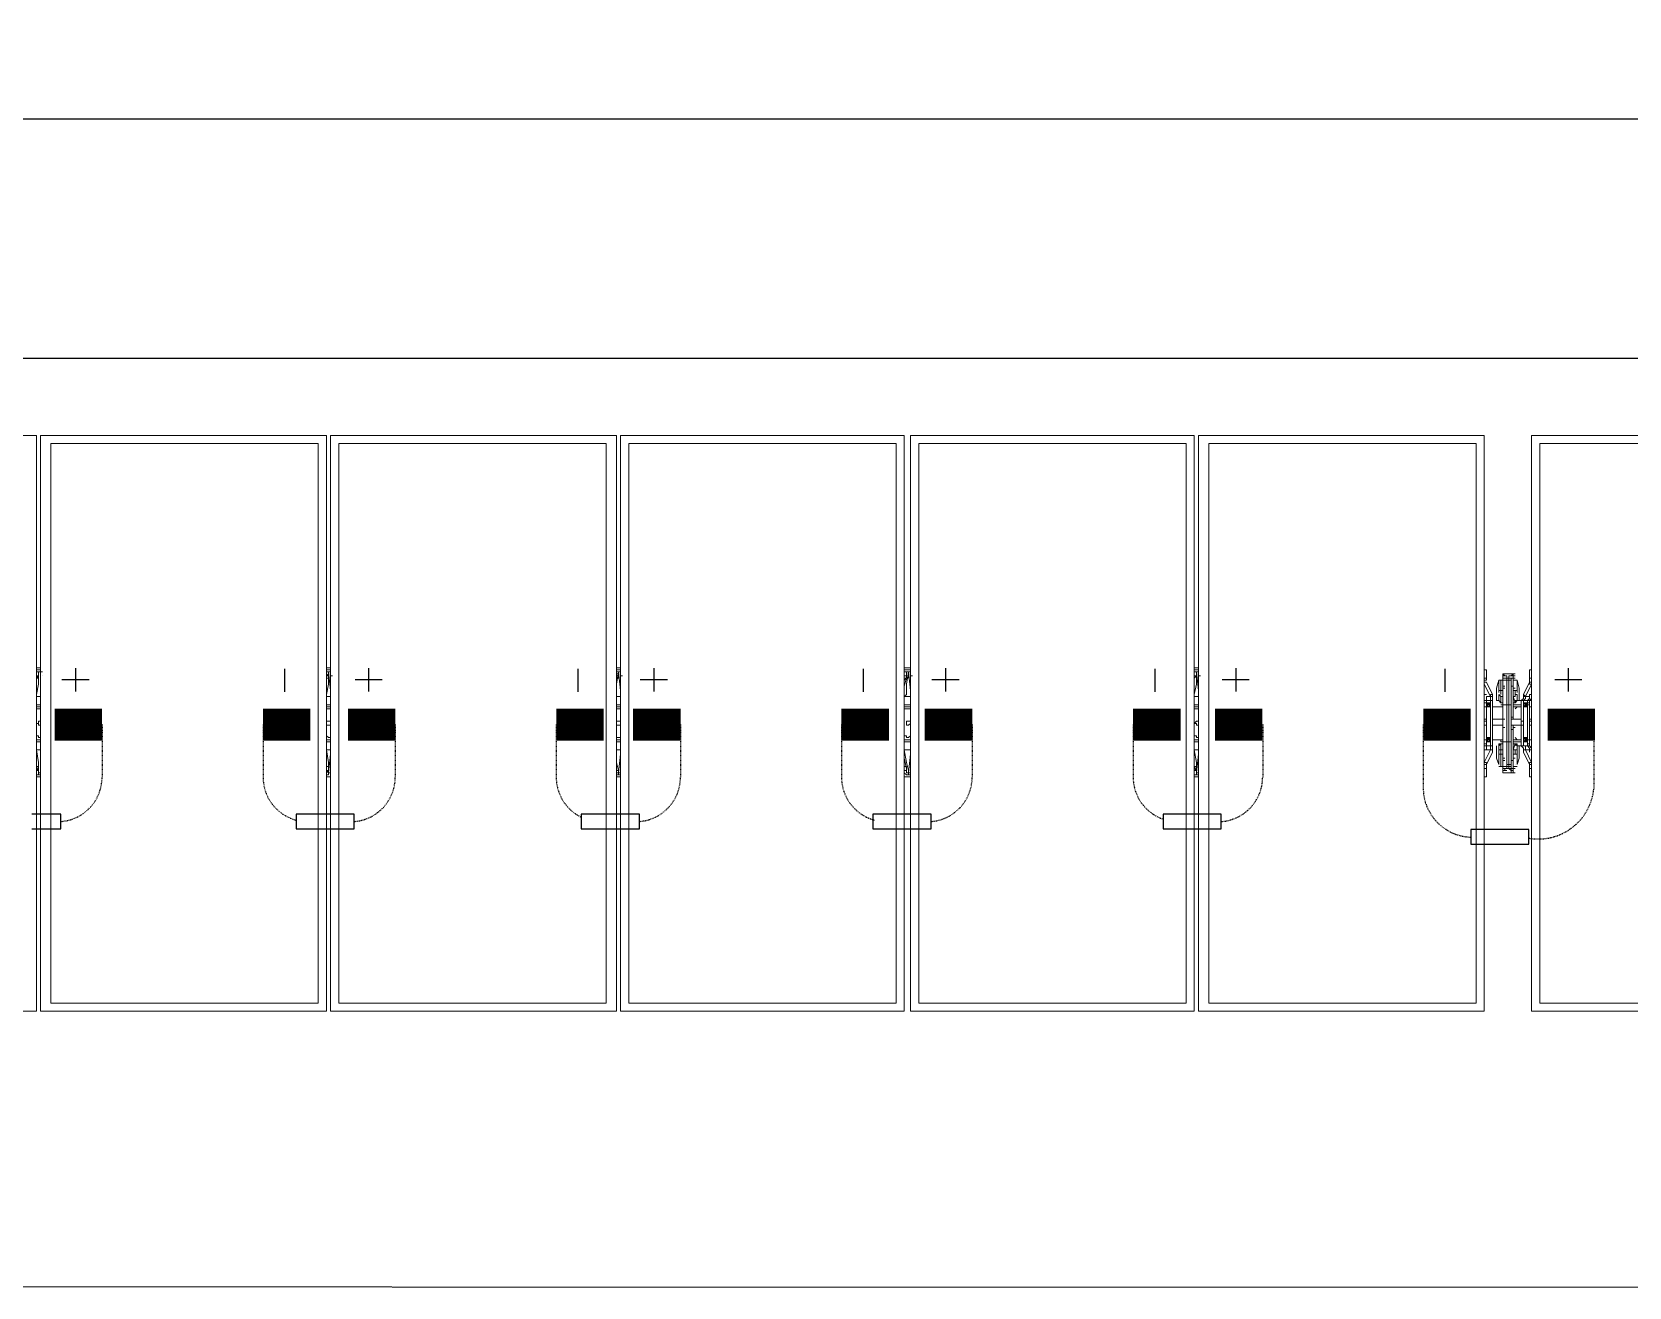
# Model space of a CAD drawing. Header units: feet. Extents: x -12372 to 90117, y -14865 to 4121.
# Drawn here: x 1040 to 1291.1, y 3621.3 to 3818.6 of the extents above; entities that cross this region are included whole.
import ezdxf
from ezdxf.lldxf.tags import DXFTag

# ---------------------------------------------------------------- set-up
doc = ezdxf.new("R2010")
doc.units = ezdxf.units.FT
doc.header["$MEASUREMENT"] = 0
doc.linetypes.add('HIDDEN', pattern=[0.375, 0.25, -0.125])
for name, color, linetype in [('E-DC HARNESS-POS', 10, 'DC HARNESS CABLE'), ('E-HARN-COMP', 8, 'Continuous'), ('E-TRNK-CABL-NEG', 6, 'HIDDEN'), ('E-TRUNK-CABLE-POS', 6, 'HIDDEN'), ('G-ANNO-TEXT', 1, 'Continuous'), ('Polarity-Text', 7, 'Continuous')]:
    doc.layers.add(name, color=color, linetype=linetype)
doc.styles.get("Standard").update_dxf_attribs({"font": 'arial.ttf'})
tags = doc.linetypes.add('DC HARNESS CABLE', pattern='A,0.5,-0.2,["DH",Standard,S=0.1,R=0,X=-0.1,Y=-0.05],-0.2', length=0.9).pattern_tags.tags
tags[6] = DXFTag(74, 10)

# ---------------------------------------------------------------- blocks, each defined once
blk = doc.blocks.new('A$C4742fff2')
at = {"lineweight": 5}
for points in [[(4.8098, 0.4666), (4.5798, 0.4666), (4.5798, 0), (4.8098, 0)], [(4.8131, 0), (5.0448, 0), (5.0448, 0.4666), (4.8131, 0.4666)], [(5.0481, 0), (5.2798, 0), (5.2798, 0.4666), (5.0481, 0.4666)], [(5.5131, 0.4666), (5.5131, 0), (5.2831, 0), (5.2831, 0.4666)], [(5.7481, 0.4666), (5.5181, 0.4666), (5.5181, 0), (5.7481, 0)], [(5.9831, 0), (5.7514, 0), (5.7514, 0.4666), (5.9831, 0.4666)], [(6.0214, 0), (6.2514, 0), (6.2514, 0.4666), (6.0214, 0.4666)], [(4.8215, 0.46), (5.0381, 0.46), (5.0381, 0.0067), (4.8215, 0.0067)], [(5.2715, 0.0067), (5.2715, 0.46), (5.0548, 0.46), (5.0548, 0.0067)], [(5.5064, 0.46), (5.2898, 0.46), (5.2898, 0.0067), (5.5064, 0.0067)], [(5.7414, 0.0067), (5.7414, 0.46), (5.5248, 0.46), (5.5248, 0.0067)], [(5.9764, 0.0067), (5.9764, 0.46), (5.7598, 0.46), (5.7598, 0.0067)], [(6.0281, 0.46), (6.2447, 0.46), (6.2447, 0.0067), (6.0281, 0.0067)], [(5.9848, 0.2683), (5.9848, 0.27), (5.9848, 0.2767), (5.9831, 0.2767), (5.9848, 0.2767), (5.9848, 0.27)], [(6.0081, 0.2733), (6.0064, 0.2733), (6.0081, 0.2733), (6.0064, 0.2733), (6.0064, 0.2717), (6.0081, 0.2717), (6.0064, 0.2717), (6.0064, 0.2617), (6.0064, 0.2717), (6.0064, 0.2733), (6.0048, 0.2717), (6.0031, 0.2717), (6.0048, 0.2717), (6.0031, 0.2717), (6.0031, 0.2683), (6.0014, 0.2683), (6.0014, 0.2717), (5.9998, 0.2717), (5.9981, 0.2717), (5.9981, 0.2617), (5.9998, 0.2617), (5.9981, 0.2617), (5.9981, 0.24), (5.9981, 0.2367), (5.9998, 0.2367), (5.9981, 0.2367), (5.9998, 0.2367), (5.9981, 0.2367), (5.9998, 0.2367), (5.9981, 0.2367), (5.9998, 0.2367), (5.9981, 0.2367), (5.9998, 0.2367), (5.9981, 0.2367), (5.9898, 0.2367), (5.9981, 0.2367), (5.9981, 0.24), (5.9981, 0.2367), (5.9981, 0.24), (5.9981, 0.2383), (5.9981, 0.24), (5.9981, 0.2617), (5.9981, 0.2717), (5.9998, 0.2717), (6.0014, 0.2717), (5.9998, 0.2717), (6.0014, 0.2717), (5.9998, 0.2717), (5.9981, 0.2733), (5.9998, 0.2733), (5.9981, 0.2733), (5.9998, 0.2733), (6.0048, 0.2733), (6.0064, 0.2733), (6.0048, 0.2717), (6.0031, 0.2717), (6.0048, 0.2717), (6.0064, 0.2717), (6.0048, 0.2717), (6.0064, 0.2717), (6.0064, 0.2733)], [(5.9981, 0.2683), (5.9981, 0.2733), (5.9981, 0.2717), (5.9998, 0.2717), (5.9981, 0.2733), (5.9998, 0.2733), (5.9981, 0.2733), (5.9981, 0.2683), (5.9964, 0.2683), (5.9964, 0.26), (5.9964, 0.2683)], [(5.9998, 0.2733), (5.9981, 0.2733), (5.9981, 0.2717), (5.9998, 0.2717), (6.0014, 0.2717), (5.9998, 0.2717), (6.0014, 0.2717), (5.9998, 0.2717), (6.0014, 0.2717), (6.0014, 0.2683), (6.0031, 0.2683), (6.0031, 0.2717), (6.0048, 0.2717), (6.0031, 0.2717), (6.0048, 0.2717), (6.0064, 0.2717), (6.0064, 0.27), (6.0081, 0.27), (6.0064, 0.27), (6.0064, 0.2717), (6.0064, 0.2733), (6.0048, 0.2733)], [(6.0198, 0.27), (6.0198, 0.2683), (6.0198, 0.27), (6.0198, 0.2767), (6.0214, 0.2767), (6.0198, 0.2767)], [(5.9831, 0.2133), (5.9831, 0.215), (5.9831, 0.2167), (5.9831, 0.215), (5.9848, 0.215), (5.9848, 0.2117), (5.9881, 0.2117), (5.9898, 0.2117), (5.9898, 0.21), (5.9848, 0.2), (5.9898, 0.21), (5.9898, 0.2117), (5.9881, 0.2117), (5.9881, 0.215), (5.9881, 0.2117), (5.9848, 0.2117), (5.9848, 0.215), (5.9881, 0.215), (5.9898, 0.215), (5.9898, 0.2117), (5.9898, 0.21), (5.9898, 0.2117), (5.9898, 0.215), (5.9881, 0.215), (5.9898, 0.215), (5.9898, 0.2517), (5.9881, 0.2517), (5.9881, 0.255), (5.9898, 0.255), (5.9898, 0.2517), (5.9881, 0.2517), (5.9848, 0.2517), (5.9848, 0.25), (5.9831, 0.25), (5.9831, 0.2517), (5.9831, 0.25), (5.9848, 0.25), (5.9848, 0.2517), (5.9881, 0.2517), (5.9881, 0.255), (5.9898, 0.255), (5.9881, 0.255), (5.9848, 0.255), (5.9881, 0.255), (5.9881, 0.2567), (5.9898, 0.2567), (5.9848, 0.2667), (5.9898, 0.2567), (5.9881, 0.2567), (5.9881, 0.255), (5.9898, 0.255), (5.9898, 0.2517), (5.9881, 0.2517), (5.9898, 0.2517), (5.9898, 0.215), (5.9881, 0.215), (5.9848, 0.215), (5.9831, 0.215)], [(5.9948, 0.2683), (5.9931, 0.2617), (5.9931, 0.2517), (5.9931, 0.2533), (5.9931, 0.2517), (5.9931, 0.2617)], [(5.9931, 0.2517), (5.9931, 0.2617), (5.9931, 0.2517), (5.9948, 0.2517), (5.9964, 0.25), (5.9948, 0.2517), (5.9964, 0.25), (5.9964, 0.2517), (5.9964, 0.25), (5.9948, 0.2517), (5.9964, 0.25), (5.9948, 0.2517)], [(5.9948, 0.26), (5.9948, 0.2683), (5.9964, 0.2683), (5.9948, 0.2683), (5.9948, 0.26), (5.9964, 0.26), (5.9964, 0.2567), (5.9964, 0.26), (5.9948, 0.26), (5.9948, 0.2583)], [(6.0031, 0.2183), (6.0031, 0.2483), (6.0048, 0.2483), (6.0048, 0.2683), (6.0031, 0.2683), (6.0031, 0.2483), (6.0014, 0.2483), (6.0014, 0.2183), (5.9981, 0.2183), (5.9981, 0.2483), (5.9964, 0.2483), (5.9981, 0.2483), (5.9964, 0.2483), (5.9981, 0.2483), (5.9964, 0.2483), (5.9981, 0.2483), (5.9964, 0.2483), (5.9981, 0.2483), (5.9964, 0.2483), (5.9981, 0.2483), (5.9981, 0.2183), (6.0014, 0.2183), (6.0014, 0.2483), (6.0031, 0.2483), (6.0014, 0.2483), (6.0014, 0.2183), (6.0031, 0.2183), (6.0031, 0.1983), (6.0048, 0.1983), (6.0048, 0.2183), (6.0048, 0.1983), (6.0031, 0.1983), (6.0031, 0.2183), (6.0014, 0.2183), (6.0014, 0.2483), (6.0031, 0.2483), (6.0031, 0.2683), (6.0048, 0.2683), (6.0048, 0.2483), (6.0031, 0.2483), (6.0031, 0.2183), (6.0048, 0.2183), (6.0048, 0.2483), (6.0048, 0.2183)], [(5.9981, 0.27), (5.9981, 0.2717), (5.9981, 0.27), (5.9998, 0.27)], [(6.0014, 0.2683), (6.0014, 0.2483), (5.9981, 0.2483), (5.9981, 0.2683)], [(6.0014, 0.2683), (6.0014, 0.2483), (5.9981, 0.2483), (5.9981, 0.2683)], [(5.9998, 0.2633), (5.9981, 0.2633)], [(6.0031, 0.27), (6.0014, 0.27), (6.0031, 0.27), (6.0048, 0.27)], [(6.0014, 0.27), (6.0014, 0.2683), (6.0014, 0.2483), (6.0014, 0.2683)], [(6.0048, 0.2683), (6.0031, 0.2683), (6.0048, 0.2683), (6.0048, 0.27)], [(6.0048, 0.2633), (6.0064, 0.2633)], [(6.0064, 0.27), (6.0064, 0.2717), (6.0064, 0.27), (6.0081, 0.27)], [(6.0098, 0.2517), (6.0114, 0.2517), (6.0114, 0.2617), (6.0098, 0.2683), (6.0064, 0.2683), (6.0098, 0.2683), (6.0114, 0.2617), (6.0114, 0.2517), (6.0098, 0.2517), (6.0098, 0.2533), (6.0098, 0.2517), (6.0098, 0.2567), (6.0081, 0.2567), (6.0081, 0.255), (6.0064, 0.255), (6.0081, 0.25), (6.0081, 0.2517)], [(6.0064, 0.26), (6.0064, 0.2683), (6.0064, 0.26), (6.0098, 0.26), (6.0098, 0.2683), (6.0098, 0.26)], [(6.0064, 0.24), (6.0064, 0.2383), (6.0064, 0.24), (6.0064, 0.2617), (6.0081, 0.2617), (6.0064, 0.2617)], [(6.0081, 0.2567), (6.0081, 0.26)], [(6.0098, 0.2583), (6.0098, 0.26)], [(6.0198, 0.2117), (6.0198, 0.2133), (6.0181, 0.215), (6.0198, 0.215), (6.0214, 0.2133), (6.0198, 0.215), (6.0181, 0.215), (6.0198, 0.2133), (6.0198, 0.2117), (6.0164, 0.2117), (6.0148, 0.2117), (6.0148, 0.21), (6.0198, 0.2), (6.0148, 0.21), (6.0148, 0.2117), (6.0164, 0.2117), (6.0181, 0.2117), (6.0164, 0.2117), (6.0164, 0.215), (6.0148, 0.215), (6.0181, 0.215), (6.0181, 0.2167), (6.0198, 0.2167), (6.0198, 0.25), (6.0181, 0.25), (6.0181, 0.2483), (6.0164, 0.2483), (6.0181, 0.2483), (6.0164, 0.2483), (6.0181, 0.2483), (6.0164, 0.2483), (6.0181, 0.2483), (6.0164, 0.2483), (6.0181, 0.2483), (6.0164, 0.2483), (6.0164, 0.25), (6.0181, 0.2483), (6.0181, 0.2467), (6.0164, 0.2467), (6.0148, 0.2467), (6.0148, 0.2483), (6.0148, 0.25), (6.0164, 0.25), (6.0181, 0.25), (6.0198, 0.25), (6.0198, 0.2167), (6.0181, 0.2167), (6.0181, 0.215), (6.0148, 0.215), (6.0131, 0.215), (6.0131, 0.2517), (6.0148, 0.2517), (6.0131, 0.2517), (6.0148, 0.2533), (6.0148, 0.255), (6.0148, 0.2533), (6.0131, 0.2517), (6.0114, 0.2517), (6.0114, 0.2617), (6.0114, 0.2517), (6.0131, 0.2517), (6.0148, 0.2517), (6.0131, 0.2517), (6.0131, 0.215), (6.0148, 0.215), (6.0131, 0.215), (6.0148, 0.2133), (6.0148, 0.2117), (6.0164, 0.2117)], [(6.0198, 0.255), (6.0198, 0.2533), (6.0181, 0.2517), (6.0148, 0.2517), (6.0164, 0.2533), (6.0164, 0.255), (6.0148, 0.2567), (6.0198, 0.2667), (6.0148, 0.2567), (6.0164, 0.255), (6.0198, 0.255), (6.0198, 0.2533), (6.0181, 0.2517), (6.0148, 0.2517), (6.0164, 0.2533), (6.0164, 0.255), (6.0181, 0.255), (6.0164, 0.255), (6.0148, 0.255), (6.0148, 0.2567), (6.0148, 0.255), (6.0164, 0.255)], [(5.9831, 0.2533), (5.9831, 0.2517), (5.9848, 0.2517), (5.9848, 0.255), (5.9848, 0.2517), (5.9831, 0.2517)], [(5.9848, 0.2167), (5.9848, 0.215), (5.9848, 0.2167), (5.9831, 0.2167), (5.9831, 0.25), (5.9831, 0.2167)], [(5.9881, 0.2483), (5.9881, 0.2467), (5.9881, 0.2483), (5.9864, 0.2483), (5.9848, 0.2483), (5.9848, 0.2467), (5.9864, 0.2467), (5.9848, 0.2467), (5.9831, 0.2467), (5.9848, 0.2467), (5.9864, 0.2467), (5.9881, 0.2467), (5.9881, 0.2483), (5.9864, 0.2483), (5.9881, 0.2483), (5.9864, 0.2483), (5.9881, 0.2483), (5.9864, 0.2483), (5.9881, 0.2483), (5.9864, 0.2483), (5.9881, 0.2483), (5.9864, 0.2483), (5.9864, 0.25), (5.9881, 0.2483), (5.9864, 0.2483), (5.9881, 0.2483), (5.9864, 0.2483), (5.9881, 0.2483), (5.9864, 0.2483), (5.9881, 0.2483), (5.9864, 0.2483), (5.9881, 0.2483), (5.9881, 0.2467), (5.9864, 0.2467), (5.9881, 0.2467), (5.9864, 0.2467), (5.9848, 0.2467), (5.9848, 0.2483), (5.9864, 0.2483), (5.9864, 0.25)], [(5.9864, 0.25), (5.9848, 0.2483), (5.9864, 0.2467), (5.9881, 0.2483)], [(5.9881, 0.25), (5.9881, 0.2483), (5.9881, 0.25), (5.9864, 0.25), (5.9848, 0.25), (5.9848, 0.2483), (5.9848, 0.25), (5.9864, 0.25)], [(5.9864, 0.25), (5.9848, 0.2483), (5.9864, 0.2467), (5.9881, 0.2483)], [(5.9848, 0.2467), (5.9848, 0.2483), (5.9864, 0.2483), (5.9848, 0.2483)], [(5.9898, 0.255), (5.9898, 0.2567)], [(5.9898, 0.2467), (5.9981, 0.2467)], [(5.9948, 0.2567), (5.9948, 0.2517), (5.9964, 0.25), (5.9964, 0.255)], [(5.9948, 0.2567), (5.9948, 0.2517), (5.9964, 0.25), (5.9964, 0.255)], [(6.0098, 0.2517), (6.0081, 0.25), (6.0098, 0.2517), (6.0081, 0.25), (6.0081, 0.2517), (6.0081, 0.25), (6.0098, 0.2517), (6.0081, 0.25), (6.0098, 0.2517), (6.0098, 0.2567), (6.0081, 0.2567), (6.0081, 0.255), (6.0064, 0.255), (6.0081, 0.25), (6.0081, 0.2517)], [(6.0098, 0.2483), (6.0131, 0.2483), (6.0064, 0.2483), (6.0081, 0.2483)], [(6.0064, 0.2483), (6.0081, 0.2483), (6.0098, 0.2483), (6.0131, 0.2483)], [(6.0064, 0.2467), (6.0131, 0.2467)], [(6.0098, 0.2483), (6.0081, 0.2483)], [(6.0081, 0.245), (6.0098, 0.2467)], [(6.0148, 0.25), (6.0148, 0.2483), (6.0148, 0.2467), (6.0164, 0.2467), (6.0181, 0.2467), (6.0181, 0.2483), (6.0181, 0.25), (6.0164, 0.25)], [(6.0164, 0.25), (6.0148, 0.2483), (6.0164, 0.2467), (6.0181, 0.2483)], [(6.0164, 0.25), (6.0148, 0.2483), (6.0164, 0.2467), (6.0181, 0.2483)], [(6.0164, 0.2467), (6.0164, 0.2483), (6.0181, 0.2483), (6.0164, 0.25), (6.0164, 0.2483), (6.0181, 0.2483), (6.0198, 0.2483), (6.0181, 0.2483), (6.0164, 0.2483), (6.0164, 0.2467), (6.0181, 0.2467), (6.0181, 0.2483), (6.0164, 0.2483), (6.0181, 0.2483), (6.0164, 0.2483), (6.0181, 0.2483), (6.0164, 0.2483), (6.0181, 0.2483), (6.0164, 0.2483), (6.0181, 0.2483), (6.0181, 0.2467)], [(6.0181, 0.25), (6.0181, 0.2517), (6.0198, 0.2517), (6.0214, 0.2533), (6.0198, 0.2517), (6.0181, 0.2517)], [(6.0198, 0.25), (6.0198, 0.2517), (6.0214, 0.2517), (6.0198, 0.2517)], [(6.0198, 0.2467), (6.0214, 0.2467)], [(4.8131, 0.235), (4.8115, 0.235), (4.8115, 0.2333), (4.8098, 0.2333), (4.8115, 0.2333), (4.8115, 0.2317), (4.8131, 0.2317), (4.8131, 0.2333)], [(5.0465, 0.235), (5.0448, 0.235), (5.0448, 0.2317), (5.0481, 0.2317), (5.0481, 0.2333), (5.0481, 0.235)], [(5.2815, 0.235), (5.2798, 0.235), (5.2798, 0.2317), (5.2831, 0.2317), (5.2831, 0.2333), (5.2831, 0.235)], [(5.5164, 0.235), (5.5148, 0.235), (5.5148, 0.2317), (5.5164, 0.2317), (5.5181, 0.2333), (5.5181, 0.235)], [(5.7514, 0.235), (5.7498, 0.235), (5.7481, 0.2333), (5.7498, 0.2333), (5.7498, 0.2317), (5.7514, 0.2317), (5.7514, 0.2333)], [(5.9848, 0.2367), (5.9831, 0.2367)], [(5.9848, 0.235), (5.9831, 0.235)], [(5.9981, 0.2317), (5.9898, 0.2317), (5.9898, 0.235), (5.9898, 0.2317), (5.9981, 0.2317), (5.9981, 0.23), (5.9998, 0.23), (5.9981, 0.23), (5.9981, 0.2267), (5.9981, 0.23)], [(6.0048, 0.2367), (6.0131, 0.2367)], [(6.0081, 0.2367), (6.0064, 0.2367), (6.0064, 0.24), (6.0064, 0.2367)], [(6.0081, 0.2367), (6.0064, 0.2367)], [(6.0131, 0.2317), (6.0131, 0.235), (6.0148, 0.235), (6.0131, 0.235)], [(6.0198, 0.2367), (6.0214, 0.2367)], [(6.0198, 0.235), (6.0214, 0.235)], [(5.9848, 0.2317), (5.9831, 0.2317)], [(5.9848, 0.2317), (5.9831, 0.2317)], [(5.9848, 0.2217), (5.9848, 0.22), (5.9848, 0.2183), (5.9864, 0.2183), (5.9848, 0.2183), (5.9848, 0.22), (5.9831, 0.22), (5.9848, 0.22), (5.9848, 0.2217), (5.9864, 0.2217), (5.9881, 0.2217), (5.9864, 0.2217)], [(5.9864, 0.2217), (5.9848, 0.22), (5.9864, 0.2183), (5.9881, 0.22)], [(5.9864, 0.2217), (5.9848, 0.22), (5.9864, 0.2183), (5.9881, 0.22)], [(5.9864, 0.2183), (5.9848, 0.2183), (5.9848, 0.22), (5.9864, 0.22), (5.9881, 0.22), (5.9881, 0.2217), (5.9881, 0.22), (5.9881, 0.2183), (5.9864, 0.2183), (5.9881, 0.2183), (5.9881, 0.22), (5.9864, 0.22), (5.9881, 0.22), (5.9864, 0.22), (5.9881, 0.22), (5.9864, 0.22), (5.9881, 0.22), (5.9864, 0.22), (5.9881, 0.22), (5.9864, 0.2217), (5.9864, 0.22), (5.9848, 0.22), (5.9848, 0.2183)], [(5.9981, 0.2317), (5.9981, 0.23), (5.9998, 0.23), (5.9981, 0.23)], [(5.9998, 0.23), (5.9981, 0.23), (5.9981, 0.2267), (5.9981, 0.23)], [(5.9981, 0.1967), (5.9981, 0.205), (5.9998, 0.205), (5.9981, 0.205), (5.9981, 0.2267), (5.9981, 0.2283), (5.9981, 0.2267), (5.9981, 0.205)], [(6.0148, 0.2317), (6.0131, 0.2317), (6.0048, 0.2317), (6.0131, 0.2317)], [(6.0064, 0.23), (6.0081, 0.23), (6.0064, 0.23), (6.0064, 0.2317)], [(6.0064, 0.23), (6.0081, 0.23), (6.0064, 0.23), (6.0064, 0.2317)], [(6.0064, 0.205), (6.0064, 0.1967), (6.0064, 0.205), (6.0081, 0.205), (6.0064, 0.205), (6.0064, 0.2267), (6.0064, 0.2283), (6.0064, 0.2267), (6.0064, 0.23), (6.0064, 0.2267), (6.0064, 0.23), (6.0064, 0.2267)], [(6.0098, 0.22), (6.0131, 0.22), (6.0064, 0.22), (6.0131, 0.22), (6.0098, 0.22), (6.0081, 0.2217)], [(6.0164, 0.2217), (6.0148, 0.2217), (6.0148, 0.22), (6.0148, 0.2183), (6.0164, 0.2183), (6.0181, 0.2183), (6.0164, 0.2183), (6.0164, 0.22), (6.0181, 0.22), (6.0181, 0.2183), (6.0164, 0.2183), (6.0164, 0.22), (6.0181, 0.22), (6.0164, 0.22), (6.0181, 0.22), (6.0164, 0.22), (6.0181, 0.22), (6.0164, 0.22), (6.0181, 0.22), (6.0164, 0.22), (6.0181, 0.22), (6.0181, 0.2183), (6.0181, 0.22), (6.0164, 0.22), (6.0181, 0.22), (6.0164, 0.22), (6.0181, 0.22), (6.0164, 0.22), (6.0181, 0.22), (6.0164, 0.22), (6.0181, 0.22), (6.0198, 0.22), (6.0214, 0.22), (6.0198, 0.22), (6.0181, 0.22), (6.0181, 0.2217)], [(6.0164, 0.2217), (6.0148, 0.22), (6.0164, 0.2183), (6.0181, 0.22)], [(6.0148, 0.2217), (6.0148, 0.22), (6.0148, 0.2183), (6.0164, 0.2183), (6.0181, 0.2183), (6.0181, 0.22), (6.0181, 0.2217), (6.0164, 0.2217)], [(6.0164, 0.2217), (6.0148, 0.22), (6.0164, 0.2183), (6.0181, 0.22)], [(6.0164, 0.22), (6.0181, 0.22), (6.0164, 0.2217)], [(6.0164, 0.22), (6.0181, 0.22), (6.0164, 0.2217)], [(6.0214, 0.2317), (6.0198, 0.2317)], [(6.0214, 0.2317), (6.0198, 0.2317)], [(5.9881, 0.22), (5.9864, 0.22)], [(5.9881, 0.2117), (5.9898, 0.2117)], [(5.9881, 0.2117), (5.9898, 0.2117)], [(5.9981, 0.2183), (5.9964, 0.2183), (5.9981, 0.2183), (5.9964, 0.2183), (5.9981, 0.2183), (5.9981, 0.1983), (6.0014, 0.1983), (6.0014, 0.2183), (6.0014, 0.1983), (5.9981, 0.1983), (5.9981, 0.2183), (5.9964, 0.2183), (5.9964, 0.22), (5.9981, 0.22), (5.9898, 0.22), (5.9981, 0.22), (5.9964, 0.22), (5.9964, 0.2183)], [(5.9931, 0.215), (5.9931, 0.2133), (5.9931, 0.215), (5.9931, 0.205), (5.9948, 0.2), (5.9948, 0.2083), (5.9964, 0.2083), (5.9964, 0.1983), (5.9948, 0.1983), (5.9964, 0.1983), (5.9964, 0.2083), (5.9948, 0.2083), (5.9948, 0.2), (5.9931, 0.205)], [(5.9931, 0.215), (5.9931, 0.205)], [(5.9948, 0.215), (5.9948, 0.21), (5.9948, 0.215), (5.9948, 0.2167), (5.9964, 0.2167), (5.9964, 0.2117), (5.9964, 0.2167), (5.9948, 0.2167)], [(5.9948, 0.215), (5.9964, 0.2167), (5.9964, 0.215), (5.9964, 0.2167), (5.9948, 0.215), (5.9964, 0.2167)], [(5.9948, 0.21), (5.9948, 0.2117), (5.9964, 0.2117), (5.9964, 0.2083), (5.9964, 0.2117), (5.9948, 0.2117), (5.9948, 0.21), (5.9948, 0.2083)], [(5.9981, 0.2183), (5.9964, 0.2183)], [(6.0081, 0.2183), (6.0098, 0.2183), (6.0081, 0.2183), (6.0064, 0.2183), (6.0131, 0.2183), (6.0064, 0.2183)], [(6.0098, 0.21), (6.0098, 0.2167), (6.0081, 0.2167), (6.0064, 0.2117), (6.0098, 0.2117), (6.0098, 0.21), (6.0098, 0.2083), (6.0098, 0.21), (6.0098, 0.2117), (6.0064, 0.2117), (6.0081, 0.2167), (6.0098, 0.2167)], [(6.0098, 0.2), (6.0098, 0.2083), (6.0064, 0.2083), (6.0064, 0.1983), (6.0098, 0.1983), (6.0064, 0.1983), (6.0064, 0.2083), (6.0098, 0.2083), (6.0098, 0.2), (6.0114, 0.205), (6.0114, 0.215), (6.0098, 0.215), (6.0098, 0.2133), (6.0098, 0.215), (6.0114, 0.215), (6.0114, 0.205)], [(6.0098, 0.2183), (6.0081, 0.2183)], [(6.0081, 0.2167), (6.0098, 0.215), (6.0081, 0.2167), (6.0098, 0.215), (6.0081, 0.2167), (6.0081, 0.215)], [(6.0081, 0.2083), (6.0081, 0.2117)], [(6.0114, 0.215), (6.0114, 0.205), (6.0114, 0.215), (6.0131, 0.215)], [(6.0148, 0.2117), (6.0148, 0.21), (6.0148, 0.2117), (6.0148, 0.2133), (6.0131, 0.215), (6.0148, 0.215), (6.0164, 0.215), (6.0164, 0.2117)], [(6.0198, 0.215), (6.0198, 0.2167)], [(5.9848, 0.1967), (5.9848, 0.1983), (5.9848, 0.1967), (5.9848, 0.19), (5.9831, 0.19), (5.9848, 0.19)], [(5.9981, 0.1983), (5.9981, 0.195), (5.9981, 0.1933), (5.9981, 0.195), (5.9998, 0.195), (5.9998, 0.1967), (5.9998, 0.195), (5.9981, 0.195), (5.9981, 0.1983), (5.9964, 0.1983)], [(5.9998, 0.2033), (5.9981, 0.2033)], [(5.9998, 0.1967), (6.0014, 0.1967), (6.0014, 0.1983), (6.0014, 0.1967), (5.9998, 0.1967), (5.9998, 0.195), (5.9998, 0.1967), (5.9981, 0.1967)], [(6.0048, 0.195), (6.0048, 0.1967), (6.0031, 0.1967), (6.0014, 0.1967), (5.9998, 0.1967), (5.9981, 0.1967), (5.9998, 0.1967), (5.9998, 0.195), (5.9998, 0.1967), (6.0014, 0.1967), (6.0031, 0.1967), (6.0048, 0.1967), (6.0048, 0.195), (6.0064, 0.195)], [(5.9981, 0.195), (5.9981, 0.1967)], [(5.9981, 0.195), (5.9981, 0.1933), (5.9998, 0.1933), (5.9981, 0.1933), (5.9981, 0.195), (5.9981, 0.1933), (5.9981, 0.195), (5.9998, 0.195), (6.0014, 0.195), (5.9998, 0.195)], [(6.0048, 0.1967), (6.0031, 0.1967), (6.0048, 0.1967), (6.0048, 0.1983)], [(6.0048, 0.195), (6.0031, 0.1967), (6.0048, 0.1967)], [(6.0064, 0.2033), (6.0048, 0.2033)], [(6.0081, 0.1983), (6.0064, 0.1983)], [(6.0214, 0.19), (6.0198, 0.19), (6.0198, 0.1967), (6.0198, 0.1983), (6.0198, 0.1967), (6.0198, 0.19)], [(6.0048, 0.1933), (6.0064, 0.1933), (6.0048, 0.1933), (5.9981, 0.1933), (5.9998, 0.1933), (5.9981, 0.1933)]]:
    blk.add_lwpolyline(points, close=True, dxfattribs=at)
for points in [[(5.9831, 0), (5.9831, 0.4666)], [(6.0214, 0.4666), (6.0214, 0)], [(5.9764, 0.0067), (5.9764, 0.46)], [(6.0281, 0.46), (6.0281, 0.0067)], [(4.8131, 0.2783), (4.8098, 0.2783)], [(4.8148, 0.275), (4.8131, 0.275), (4.8115, 0.275), (4.8115, 0.2717), (4.8098, 0.27)], [(4.8115, 0.255), (4.8098, 0.255), (4.8098, 0.2567), (4.8115, 0.265), (4.8115, 0.275), (4.8131, 0.275)], [(4.8131, 0.27), (4.8131, 0.2733)], [(5.0481, 0.2783), (5.0448, 0.2783)], [(5.0465, 0.255), (5.0448, 0.255), (5.0448, 0.2567), (5.0465, 0.265), (5.0465, 0.275), (5.0481, 0.275), (5.0465, 0.275), (5.0465, 0.2733), (5.0448, 0.2717), (5.0448, 0.27)], [(5.0465, 0.27), (5.0465, 0.2733)], [(5.2831, 0.2783), (5.2798, 0.2783)], [(5.2798, 0.27), (5.2798, 0.2733), (5.2815, 0.2733), (5.2815, 0.275), (5.2831, 0.275)], [(5.2815, 0.255), (5.2798, 0.255), (5.2798, 0.265), (5.2815, 0.275)], [(5.2815, 0.27), (5.2815, 0.2733)], [(5.5181, 0.2783), (5.5131, 0.2783)], [(5.5148, 0.255), (5.5131, 0.255), (5.5148, 0.2567), (5.5148, 0.265), (5.5164, 0.275)], [(5.5148, 0.27), (5.5148, 0.275), (5.5164, 0.275), (5.5181, 0.275)], [(5.5164, 0.27), (5.5164, 0.2733)], [(5.7514, 0.2783), (5.7481, 0.2783)], [(5.7498, 0.255), (5.7481, 0.255), (5.7481, 0.2567), (5.7498, 0.265), (5.7498, 0.275), (5.7514, 0.275), (5.7498, 0.275), (5.7498, 0.2717), (5.7481, 0.27)], [(5.7514, 0.27), (5.7514, 0.2733)], [(5.9848, 0.2667), (5.9848, 0.2667)], [(5.9848, 0.2667), (5.9848, 0.2667)], [(5.9948, 0.2617), (5.9948, 0.2617)], [(5.9948, 0.2617), (5.9948, 0.2617)], [(6.0014, 0.27), (6.0031, 0.27)], [(6.0014, 0.27), (6.0031, 0.27)], [(6.0014, 0.27), (6.0031, 0.27)], [(6.0014, 0.27), (6.0031, 0.27)], [(6.0031, 0.27), (6.0048, 0.27)], [(6.0031, 0.27), (6.0048, 0.27)], [(6.0048, 0.2717), (6.0048, 0.2717)], [(6.0048, 0.2717), (6.0048, 0.2717)], [(6.0081, 0.2683), (6.0081, 0.2683)], [(6.0081, 0.2683), (6.0081, 0.2683)], [(6.0098, 0.2617), (6.0098, 0.2617)], [(6.0098, 0.2617), (6.0098, 0.2617)], [(6.0198, 0.2667), (6.0198, 0.2667)], [(6.0198, 0.2667), (6.0198, 0.2667)], [(4.8115, 0.2483), (4.8098, 0.2483), (4.8098, 0.255)], [(4.8131, 0.2483), (4.8098, 0.2483)], [(4.8131, 0.2467), (4.8098, 0.2467), (4.8115, 0.2467)], [(4.8098, 0.2467), (4.8098, 0.245), (4.8131, 0.245)], [(5.0465, 0.2483), (5.0448, 0.2483), (5.0448, 0.255)], [(5.0481, 0.2483), (5.0448, 0.2483)], [(5.0481, 0.2467), (5.0448, 0.2467), (5.0465, 0.2467)], [(5.0448, 0.2467), (5.0448, 0.245), (5.0481, 0.245)], [(5.2815, 0.2483), (5.2798, 0.2483), (5.2798, 0.255)], [(5.2831, 0.2483), (5.2798, 0.2483)], [(5.2831, 0.2467), (5.2798, 0.2467), (5.2815, 0.2467)], [(5.2798, 0.2467), (5.2798, 0.245), (5.2831, 0.245)], [(5.5148, 0.2483), (5.5131, 0.2483), (5.5131, 0.255)], [(5.5181, 0.2483), (5.5131, 0.2483)], [(5.5181, 0.2467), (5.5131, 0.2467), (5.5148, 0.2467)], [(5.5181, 0.245), (5.5148, 0.245), (5.5131, 0.245), (5.5131, 0.2467)], [(5.7498, 0.2483), (5.7481, 0.2483), (5.7481, 0.255)], [(5.7514, 0.2483), (5.7481, 0.2483)], [(5.7514, 0.2467), (5.7481, 0.2467), (5.7498, 0.2467)], [(5.7481, 0.2467), (5.7481, 0.245), (5.7514, 0.245)], [(5.9848, 0.25), (5.9848, 0.25)], [(5.9848, 0.25), (5.9848, 0.25)], [(5.9848, 0.2483), (5.9848, 0.2483)], [(5.9848, 0.2483), (5.9848, 0.2483)], [(5.9848, 0.2467), (5.9848, 0.2467)], [(5.9848, 0.2467), (5.9848, 0.2467)], [(5.9864, 0.25), (5.9864, 0.25)], [(5.9864, 0.25), (5.9864, 0.25)], [(5.9864, 0.2467), (5.9864, 0.2467)], [(5.9864, 0.2467), (5.9864, 0.2467)], [(5.9881, 0.2517), (5.9881, 0.2517)], [(5.9881, 0.2517), (5.9881, 0.2517)], [(5.9881, 0.25), (5.9881, 0.25)], [(5.9881, 0.25), (5.9881, 0.25)], [(5.9881, 0.2483), (5.9881, 0.2483)], [(5.9881, 0.2483), (5.9881, 0.2483)], [(5.9881, 0.2467), (5.9881, 0.2467)], [(5.9881, 0.2467), (5.9881, 0.2467)], [(5.9898, 0.2517), (5.9898, 0.2517)], [(5.9898, 0.2517), (5.9898, 0.2517)], [(6.0148, 0.25), (6.0148, 0.25)], [(6.0148, 0.25), (6.0148, 0.25)], [(6.0148, 0.2483), (6.0148, 0.2483)], [(6.0148, 0.2483), (6.0148, 0.2483)], [(6.0148, 0.2467), (6.0148, 0.2467)], [(6.0148, 0.2467), (6.0148, 0.2467)], [(6.0164, 0.2517), (6.0164, 0.2517)], [(6.0164, 0.2517), (6.0164, 0.2517)], [(6.0164, 0.25), (6.0164, 0.25)], [(6.0164, 0.25), (6.0164, 0.25)], [(6.0164, 0.2467), (6.0164, 0.2467)], [(6.0164, 0.2467), (6.0164, 0.2467)], [(6.0181, 0.25), (6.0181, 0.25)], [(6.0181, 0.25), (6.0181, 0.25)], [(6.0181, 0.2483), (6.0181, 0.2483)], [(6.0181, 0.2483), (6.0181, 0.2483)], [(6.0181, 0.2467), (6.0181, 0.2467)], [(6.0181, 0.2467), (6.0181, 0.2467)], [(6.0064, 0.2367), (6.0064, 0.24)], [(6.0064, 0.24), (6.0064, 0.2367)], [(6.0064, 0.2367), (6.0081, 0.2367)], [(6.0064, 0.2367), (6.0081, 0.2367)], [(6.0064, 0.2367), (6.0081, 0.2367)], [(6.0064, 0.2367), (6.0081, 0.2367)], [(4.8131, 0.2233), (4.8131, 0.2217), (4.8115, 0.2217), (4.8115, 0.2233), (4.8098, 0.2233), (4.8098, 0.22), (4.8098, 0.2183)], [(5.0481, 0.2233), (5.0481, 0.2217), (5.0465, 0.2217), (5.0448, 0.2233), (5.0448, 0.22), (5.0448, 0.2183)], [(5.2831, 0.2233), (5.2831, 0.2217), (5.2798, 0.2217), (5.2798, 0.2233), (5.2798, 0.22), (5.2798, 0.2183)], [(5.5181, 0.2233), (5.5164, 0.2217), (5.5148, 0.2217), (5.5148, 0.2233), (5.5131, 0.2233), (5.5131, 0.22)], [(5.7498, 0.1933), (5.7498, 0.2017), (5.7481, 0.2117), (5.7481, 0.2183), (5.7481, 0.22), (5.7481, 0.2233), (5.7498, 0.2233), (5.7498, 0.2217), (5.7514, 0.2217), (5.7514, 0.2233)], [(5.9848, 0.2217), (5.9848, 0.2217)], [(5.9848, 0.2217), (5.9848, 0.2217)], [(5.9864, 0.2217), (5.9864, 0.2217)], [(5.9864, 0.22), (5.9864, 0.2217), (5.9881, 0.22)], [(5.9864, 0.2217), (5.9864, 0.2217)], [(5.9881, 0.2217), (5.9881, 0.2217)], [(5.9881, 0.2217), (5.9881, 0.2217)], [(6.0148, 0.2217), (6.0148, 0.2217)], [(6.0148, 0.2217), (6.0148, 0.2217)], [(6.0164, 0.2217), (6.0164, 0.2217)], [(6.0164, 0.2217), (6.0164, 0.2217)], [(6.0181, 0.2217), (6.0181, 0.2217)], [(6.0181, 0.2217), (6.0181, 0.2217)], [(4.8131, 0.22), (4.8098, 0.22), (4.8115, 0.22)], [(4.8131, 0.1933), (4.8115, 0.1933), (4.8115, 0.2017), (4.8098, 0.2117), (4.8098, 0.2183), (4.8131, 0.2183)], [(5.0481, 0.22), (5.0448, 0.22), (5.0465, 0.22)], [(5.0481, 0.2183), (5.0448, 0.2183), (5.0448, 0.2117), (5.0465, 0.2017), (5.0465, 0.1933), (5.0481, 0.1933)], [(5.2831, 0.22), (5.2798, 0.22), (5.2815, 0.22)], [(5.2831, 0.2183), (5.2798, 0.2183), (5.2798, 0.2117), (5.2798, 0.2017), (5.2815, 0.195), (5.2815, 0.1933), (5.2831, 0.1933)], [(5.5181, 0.1933), (5.5164, 0.1933), (5.5164, 0.195), (5.5148, 0.2017), (5.5131, 0.2117), (5.5131, 0.2183), (5.5131, 0.22), (5.5181, 0.22)], [(5.5131, 0.2183), (5.5181, 0.2183)], [(5.7514, 0.22), (5.7481, 0.22), (5.7498, 0.22)], [(5.7481, 0.2183), (5.7514, 0.2183)], [(5.9848, 0.22), (5.9848, 0.22)], [(5.9848, 0.22), (5.9848, 0.22)], [(5.9848, 0.2183), (5.9848, 0.2183)], [(5.9848, 0.2183), (5.9848, 0.2183)], [(5.9864, 0.22), (5.9881, 0.22)], [(5.9864, 0.22), (5.9881, 0.22)], [(5.9864, 0.22), (5.9881, 0.22)], [(5.9864, 0.22), (5.9881, 0.22)], [(5.9864, 0.22), (5.9881, 0.22)], [(5.9864, 0.22), (5.9881, 0.22)], [(5.9864, 0.22), (5.9881, 0.22)], [(5.9881, 0.22), (5.9881, 0.2183), (5.9864, 0.2183)], [(5.9864, 0.2183), (5.9881, 0.2183)], [(5.9864, 0.2183), (5.9864, 0.2183)], [(5.9864, 0.2183), (5.9864, 0.2183)], [(5.9881, 0.22), (5.9881, 0.22)], [(5.9881, 0.2183), (5.9881, 0.22)], [(5.9881, 0.22), (5.9881, 0.22)], [(5.9881, 0.2183), (5.9881, 0.2183)], [(5.9881, 0.2183), (5.9881, 0.2183)], [(5.9881, 0.215), (5.9881, 0.215)], [(5.9881, 0.215), (5.9881, 0.215)], [(5.9898, 0.215), (5.9898, 0.215)], [(5.9898, 0.215), (5.9898, 0.215)], [(5.9964, 0.2167), (5.9948, 0.215)], [(5.9964, 0.2167), (5.9948, 0.215)], [(6.0031, 0.1983), (6.0014, 0.1983), (6.0031, 0.1983), (6.0031, 0.1967), (6.0048, 0.1967), (6.0031, 0.1967), (6.0048, 0.1967), (6.0031, 0.1967), (6.0014, 0.1967), (6.0014, 0.2), (6.0014, 0.2183), (6.0031, 0.2183), (6.0014, 0.2183), (6.0014, 0.2), (6.0014, 0.1967), (6.0031, 0.1967)], [(6.0098, 0.215), (6.0081, 0.2167)], [(6.0098, 0.215), (6.0081, 0.2167)], [(6.0148, 0.22), (6.0148, 0.22)], [(6.0148, 0.22), (6.0148, 0.22)], [(6.0148, 0.2183), (6.0148, 0.2183)], [(6.0148, 0.2183), (6.0148, 0.2183)], [(6.0148, 0.215), (6.0148, 0.215)], [(6.0148, 0.215), (6.0148, 0.215)], [(6.0164, 0.2183), (6.0164, 0.2183)], [(6.0164, 0.2183), (6.0164, 0.2183)], [(6.0164, 0.215), (6.0164, 0.215)], [(6.0164, 0.215), (6.0164, 0.215)], [(6.0181, 0.22), (6.0181, 0.22)], [(6.0181, 0.22), (6.0181, 0.22)], [(6.0181, 0.2183), (6.0181, 0.2183)], [(6.0181, 0.2183), (6.0181, 0.2183)], [(4.8098, 0.1983), (4.8115, 0.195), (4.8115, 0.1917), (4.8131, 0.1917), (4.8131, 0.1933), (4.8131, 0.1967)], [(5.0448, 0.1983), (5.0448, 0.195), (5.0465, 0.1933), (5.0465, 0.1917), (5.0465, 0.1933), (5.0465, 0.1967)], [(5.2798, 0.1983), (5.2798, 0.1933), (5.2815, 0.1933), (5.2815, 0.1917), (5.2815, 0.1933), (5.2815, 0.1967)], [(5.5148, 0.1983), (5.5148, 0.1933), (5.5164, 0.1933), (5.5164, 0.1917), (5.5164, 0.1933), (5.5164, 0.1967)], [(5.7481, 0.1983), (5.7498, 0.195), (5.7498, 0.1917), (5.7514, 0.1917)], [(5.7514, 0.1967), (5.7514, 0.1933), (5.7498, 0.1933), (5.7498, 0.1917)], [(5.9848, 0.2), (5.9848, 0.2)], [(5.9848, 0.2), (5.9848, 0.2)], [(5.9848, 0.1967), (5.9848, 0.1967)], [(5.9848, 0.1967), (5.9848, 0.1967)], [(5.9948, 0.205), (5.9948, 0.205)], [(5.9948, 0.205), (5.9948, 0.205)], [(5.9981, 0.195), (5.9981, 0.1967)], [(5.9981, 0.1967), (5.9981, 0.195)], [(6.0014, 0.2), (6.0031, 0.2)], [(6.0014, 0.2), (6.0031, 0.2)], [(6.0031, 0.2), (6.0048, 0.2)], [(6.0031, 0.2), (6.0048, 0.2)], [(6.0031, 0.1967), (6.0048, 0.195), (6.0064, 0.195), (6.0064, 0.1933), (6.0064, 0.195), (6.0064, 0.1933), (6.0064, 0.195), (6.0048, 0.195), (6.0064, 0.195), (6.0064, 0.1967), (6.0064, 0.195), (6.0064, 0.1967), (6.0064, 0.195), (6.0064, 0.1967), (6.0081, 0.1967), (6.0064, 0.1967), (6.0064, 0.195), (6.0048, 0.195), (6.0064, 0.195), (6.0064, 0.1933), (6.0081, 0.1933), (6.0064, 0.1933), (6.0064, 0.195), (6.0048, 0.195), (6.0048, 0.1967), (6.0031, 0.1967), (6.0048, 0.1967), (6.0031, 0.1967), (6.0031, 0.1983)], [(6.0081, 0.2), (6.0081, 0.2)], [(6.0081, 0.2), (6.0081, 0.2)], [(6.0098, 0.205), (6.0098, 0.205)], [(6.0098, 0.205), (6.0098, 0.205)], [(6.0198, 0.2), (6.0198, 0.2)], [(6.0198, 0.2), (6.0198, 0.2)], [(4.8131, 0.19), (4.8098, 0.19)], [(5.0481, 0.19), (5.0448, 0.19)], [(5.2831, 0.19), (5.2798, 0.19)], [(5.2815, 0.1917), (5.2831, 0.1917)], [(5.5181, 0.19), (5.5131, 0.19)], [(5.5164, 0.1917), (5.5181, 0.1917)], [(5.7514, 0.19), (5.7481, 0.19)]]:
    blk.add_lwpolyline(points, dxfattribs=at)
at = {"color": 8, "lineweight": 5, "true_color": 0x808080}
for points in [[(4.8131, 0.2767), (4.8098, 0.2767)], [(4.8098, 0.2733), (4.8098, 0.275), (4.8115, 0.275)], [(4.8131, 0.275), (4.8131, 0.26)], [(4.8131, 0.2733), (4.8131, 0.2733)], [(5.0481, 0.2767), (5.0448, 0.2767)], [(5.0448, 0.2733), (5.0448, 0.275), (5.0465, 0.275), (5.0481, 0.26)], [(5.0465, 0.2733), (5.0465, 0.2733)], [(5.2831, 0.2767), (5.2798, 0.2767)], [(5.2798, 0.2733), (5.2798, 0.275), (5.2815, 0.275), (5.2831, 0.26)], [(5.2815, 0.2733), (5.2815, 0.2733)], [(5.5181, 0.2767), (5.5131, 0.2767)], [(5.5131, 0.2733), (5.5131, 0.275), (5.5164, 0.275), (5.5181, 0.26)], [(5.5164, 0.2733), (5.5164, 0.2733)], [(5.7514, 0.2767), (5.7481, 0.2767)], [(5.7481, 0.2733), (5.7481, 0.275), (5.7498, 0.275), (5.7514, 0.26)], [(5.7514, 0.2733), (5.7514, 0.2733)], [(5.9981, 0.2733), (5.9981, 0.2733)], [(5.9981, 0.2733), (5.9981, 0.2733)], [(6.0064, 0.2733), (6.0064, 0.2733)], [(6.0064, 0.2733), (6.0064, 0.2733)], [(4.8098, 0.2717), (4.8115, 0.2717), (4.8098, 0.27), (4.8098, 0.2633)], [(4.8098, 0.2667), (4.8098, 0.27), (4.8115, 0.27)], [(4.8148, 0.2717), (4.8148, 0.2717)], [(5.0448, 0.2633), (5.0448, 0.2717), (5.0465, 0.2717)], [(5.0448, 0.2667), (5.0448, 0.27), (5.0465, 0.27)], [(5.0481, 0.2717), (5.0481, 0.27), (5.0481, 0.2717), (5.0498, 0.2717)], [(5.2798, 0.2633), (5.2798, 0.2717), (5.2815, 0.2717)], [(5.2798, 0.2667), (5.2798, 0.27), (5.2815, 0.27)], [(5.2831, 0.2717), (5.2831, 0.27), (5.2831, 0.2717), (5.2848, 0.2717)], [(5.5131, 0.2717), (5.5148, 0.2717), (5.5148, 0.27), (5.5131, 0.2633)], [(5.5131, 0.27), (5.5148, 0.27), (5.5131, 0.2683), (5.5131, 0.2667)], [(5.5181, 0.2717), (5.5181, 0.27), (5.5181, 0.2717), (5.5198, 0.2717)], [(5.7481, 0.2717), (5.7498, 0.2717), (5.7481, 0.27), (5.7481, 0.2633)], [(5.7481, 0.2667), (5.7481, 0.27)], [(5.7514, 0.2717), (5.7514, 0.27), (5.7514, 0.2717), (5.7531, 0.2717)], [(5.9831, 0.27), (5.9848, 0.27), (5.9831, 0.27)], [(5.9831, 0.27), (5.9848, 0.27), (5.9831, 0.27)], [(6.0214, 0.27), (6.0198, 0.27), (6.0214, 0.27)], [(6.0214, 0.27), (6.0198, 0.27), (6.0214, 0.27)], [(4.8131, 0.255), (4.8098, 0.255)], [(5.0481, 0.255), (5.0448, 0.255)], [(5.2831, 0.255), (5.2798, 0.255)], [(5.5181, 0.255), (5.5131, 0.255)], [(5.7514, 0.255), (5.7481, 0.255)], [(5.9981, 0.23), (5.9998, 0.23)], [(5.9981, 0.23), (5.9998, 0.23)], [(6.0064, 0.23), (6.0081, 0.23)], [(6.0064, 0.23), (6.0081, 0.23)], [(4.8098, 0.2117), (4.8131, 0.2117)], [(4.8131, 0.2083), (4.8131, 0.1933)], [(5.0448, 0.2117), (5.0481, 0.2117)], [(5.0481, 0.2083), (5.0465, 0.1933)], [(5.2798, 0.2117), (5.2831, 0.2117)], [(5.2831, 0.2083), (5.2815, 0.1933)], [(5.5131, 0.2117), (5.5181, 0.2117)], [(5.5181, 0.2083), (5.5164, 0.1933)], [(5.7481, 0.2117), (5.7514, 0.2117)], [(5.7514, 0.2083), (5.7498, 0.1933)], [(4.8098, 0.195), (4.8115, 0.195), (4.8098, 0.1967), (4.8098, 0.205)], [(4.8115, 0.1983), (4.8098, 0.1983), (4.8098, 0.2)], [(4.8131, 0.1967), (4.8131, 0.195), (4.8131, 0.1983)], [(4.8131, 0.195), (4.8131, 0.195)], [(5.0448, 0.205), (5.0448, 0.195), (5.0465, 0.195)], [(5.0465, 0.1983), (5.0448, 0.1983), (5.0448, 0.2)], [(5.0481, 0.1983), (5.0481, 0.195), (5.0481, 0.1967)], [(5.2798, 0.205), (5.2798, 0.195), (5.2815, 0.195)], [(5.2798, 0.1983), (5.2798, 0.2)], [(5.2831, 0.1983), (5.2831, 0.195), (5.2831, 0.1967)], [(5.5131, 0.195), (5.5148, 0.195), (5.5148, 0.1967), (5.5131, 0.205)], [(5.5131, 0.1983), (5.5148, 0.1983), (5.5131, 0.1983), (5.5131, 0.2)], [(5.5181, 0.1983), (5.5181, 0.195), (5.5181, 0.1967)], [(5.7481, 0.195), (5.7498, 0.195), (5.7481, 0.1967), (5.7481, 0.205)], [(5.7498, 0.1983), (5.7481, 0.1983), (5.7481, 0.2)], [(5.7514, 0.1983), (5.7514, 0.195), (5.7514, 0.1967)], [(5.9831, 0.1967), (5.9848, 0.1967), (5.9831, 0.1967)], [(5.9831, 0.1967), (5.9848, 0.1967), (5.9831, 0.1967)], [(5.9981, 0.195), (5.9981, 0.195)], [(5.9981, 0.195), (5.9981, 0.195)], [(6.0031, 0.1967), (6.0048, 0.1967)], [(6.0031, 0.1967), (6.0048, 0.1967)], [(6.0048, 0.1967), (6.0064, 0.1967)], [(6.0048, 0.1967), (6.0064, 0.1967)], [(6.0048, 0.1967), (6.0064, 0.1967)], [(6.0048, 0.1967), (6.0064, 0.1967)], [(6.0064, 0.205), (6.0064, 0.1967)], [(6.0064, 0.205), (6.0064, 0.1967)], [(6.0064, 0.195), (6.0064, 0.195)], [(6.0064, 0.195), (6.0064, 0.195)], [(6.0198, 0.1967), (6.0214, 0.1967), (6.0198, 0.1967)], [(6.0198, 0.1967), (6.0214, 0.1967), (6.0198, 0.1967)], [(4.8115, 0.1917), (4.8098, 0.1917), (4.8098, 0.1933)], [(4.8131, 0.19), (4.8098, 0.19)], [(4.8131, 0.1933), (4.8131, 0.1933)], [(5.0465, 0.1917), (5.0448, 0.1917), (5.0448, 0.1933)], [(5.0481, 0.19), (5.0448, 0.19)], [(5.0465, 0.1933), (5.0465, 0.1933)], [(5.2815, 0.1917), (5.2798, 0.1917), (5.2798, 0.1933)], [(5.2831, 0.19), (5.2798, 0.19)], [(5.2815, 0.1933), (5.2815, 0.1933)], [(5.5164, 0.1917), (5.5148, 0.1917), (5.5131, 0.1933)], [(5.5181, 0.19), (5.5131, 0.19)], [(5.5164, 0.1933), (5.5164, 0.1933)], [(5.7498, 0.1917), (5.7481, 0.1917), (5.7481, 0.1933)], [(5.7514, 0.19), (5.7481, 0.19)], [(5.7514, 0.1933), (5.7514, 0.1933)]]:
    blk.add_lwpolyline(points, dxfattribs=at)
for points in [[(5.9998, 0.2733), (5.9981, 0.2733)], [(6.0064, 0.2733), (6.0048, 0.2733)], [(4.8131, 0.2717), (4.8131, 0.27)], [(5.9831, 0.2667), (5.9831, 0.2683), (5.9848, 0.2683), (5.9831, 0.2683)], [(5.9831, 0.265), (5.9831, 0.2667), (5.9848, 0.2667), (5.9831, 0.2667), (5.9831, 0.265), (5.9881, 0.255)], [(5.9981, 0.26), (5.9964, 0.26)], [(5.9981, 0.27), (5.9981, 0.2617)], [(5.9998, 0.2367), (5.9981, 0.2367), (5.9981, 0.2383), (5.9981, 0.2633), (5.9981, 0.2383), (5.9981, 0.2367), (5.9998, 0.2367), (5.9981, 0.2367)], [(6.0014, 0.2717), (5.9998, 0.2717)], [(6.0048, 0.27), (6.0031, 0.27), (6.0014, 0.27), (5.9998, 0.27), (6.0014, 0.27), (5.9998, 0.27), (6.0014, 0.27), (5.9998, 0.27), (6.0014, 0.27), (6.0031, 0.27), (6.0048, 0.27), (6.0064, 0.27), (6.0048, 0.27), (6.0064, 0.27), (6.0064, 0.2617), (6.0064, 0.27), (6.0048, 0.27), (6.0064, 0.27)], [(6.0048, 0.2717), (6.0031, 0.2717)], [(6.0048, 0.2383), (6.0064, 0.2383), (6.0064, 0.2633), (6.0064, 0.2383)], [(6.0081, 0.26), (6.0064, 0.26)], [(6.0164, 0.255), (6.0214, 0.265), (6.0198, 0.265), (6.0198, 0.2667), (6.0198, 0.265), (6.0214, 0.265)], [(6.0214, 0.2667), (6.0198, 0.2667), (6.0198, 0.2683), (6.0198, 0.2667)], [(5.9848, 0.2567), (5.9831, 0.2567), (5.9831, 0.255), (5.9831, 0.2567)], [(5.9864, 0.25), (5.9848, 0.25)], [(5.9848, 0.22), (5.9848, 0.2467)], [(5.9881, 0.2517), (5.9881, 0.25)], [(5.9881, 0.2467), (5.9881, 0.22)], [(5.9964, 0.255), (5.9981, 0.255)], [(5.9981, 0.25), (5.9964, 0.25)], [(6.0081, 0.255), (6.0064, 0.255)], [(6.0081, 0.25), (6.0064, 0.25)], [(6.0148, 0.25), (6.0148, 0.2517)], [(6.0148, 0.22), (6.0148, 0.2467)], [(6.0198, 0.25), (6.0181, 0.25)], [(6.0181, 0.2467), (6.0181, 0.22)], [(6.0214, 0.2567), (6.0198, 0.2567), (6.0198, 0.255), (6.0198, 0.2567)], [(5.9998, 0.2367), (5.9981, 0.2367)], [(6.0081, 0.2367), (6.0064, 0.2367), (6.0064, 0.2383), (6.0064, 0.2367), (6.0081, 0.2367), (6.0064, 0.2367)], [(6.0081, 0.2367), (6.0064, 0.2367)], [(5.9981, 0.2317), (5.9981, 0.2283), (5.9981, 0.2033), (5.9981, 0.2283)], [(5.9998, 0.23), (5.9981, 0.23)], [(5.9998, 0.23), (5.9981, 0.23)], [(6.0048, 0.2283), (6.0064, 0.2283), (6.0064, 0.2033), (6.0064, 0.2283)], [(6.0064, 0.2283), (6.0064, 0.2317)], [(6.0081, 0.23), (6.0064, 0.23)], [(6.0081, 0.23), (6.0064, 0.23)], [(5.9881, 0.2117), (5.9831, 0.2017), (5.9848, 0.2017), (5.9848, 0.2), (5.9848, 0.2017), (5.9831, 0.2017)], [(5.9831, 0.2117), (5.9831, 0.21), (5.9831, 0.2117), (5.9848, 0.2117)], [(5.9848, 0.2167), (5.9848, 0.2183)], [(5.9881, 0.2183), (5.9881, 0.215)], [(5.9964, 0.2167), (5.9981, 0.2167)], [(5.9981, 0.2117), (5.9964, 0.2117)], [(5.9964, 0.2083), (5.9981, 0.2083)], [(6.0064, 0.2167), (6.0081, 0.2167)], [(6.0081, 0.2117), (6.0064, 0.2117)], [(6.0081, 0.2083), (6.0064, 0.2083)], [(6.0148, 0.215), (6.0148, 0.2183)], [(6.0214, 0.2017), (6.0198, 0.2017), (6.0198, 0.2), (6.0198, 0.2017), (6.0214, 0.2017), (6.0164, 0.2117)], [(6.0181, 0.2183), (6.0181, 0.2167)], [(6.0198, 0.2117), (6.0214, 0.2117), (6.0198, 0.2117), (6.0198, 0.21)], [(5.9831, 0.2), (5.9848, 0.2), (5.9848, 0.1983), (5.9848, 0.2)], [(5.9981, 0.205), (5.9981, 0.1967)], [(5.9981, 0.1933), (5.9981, 0.195)], [(6.0014, 0.1967), (5.9998, 0.1967), (6.0014, 0.1967), (5.9998, 0.1967), (6.0014, 0.1967), (6.0031, 0.1967), (6.0014, 0.1967), (5.9998, 0.1967)], [(6.0014, 0.1967), (5.9998, 0.1967)], [(6.0048, 0.1967), (6.0031, 0.1967)], [(6.0064, 0.1967), (6.0048, 0.1967)], [(6.0048, 0.195), (6.0048, 0.1933)], [(6.0214, 0.2), (6.0198, 0.2), (6.0198, 0.1983), (6.0198, 0.2)]]:
    blk.add_lwpolyline(points, close=True, dxfattribs=at)

msp = doc.modelspace()

# ---------------------------------------------------------------- linework, layer by layer
msp.add_line((111.89, 3767.35), (3933.47, 3767.35))
at = {"layer": 'E-DC HARNESS-POS', "ltscale": 0.5}
msp.add_lwpolyline([(144.3, 3621.38), (2048.84, 3621.28)], dxfattribs=at)
at = {"layer": 'E-HARN-COMP', "const_width": 5}
for points in [[(1030.94, 3709.71), (1038.39, 3709.71)], [(1043.56, 3709.71), (1051.01, 3709.71)], [(1076.31, 3709.71), (1083.77, 3709.71)], [(1089.66, 3709.71), (1097.11, 3709.71)], [(1122.41, 3709.71), (1129.87, 3709.71)], [(1134.51, 3709.71), (1141.96, 3709.71)], [(1167.27, 3709.71), (1174.72, 3709.71)], [(1180.38, 3709.71), (1187.83, 3709.71)], [(1213.14, 3709.71), (1220.59, 3709.71)], [(1226, 3709.71), (1233.45, 3709.71)], [(1258.75, 3709.71), (1266.21, 3709.71)], [(1278.31, 3709.71), (1285.76, 3709.71)]]:
    msp.add_lwpolyline(points, dxfattribs=at)
at = {"layer": 'E-HARN-COMP'}
for points in [[(1039.97, 3693.3), (1044.54, 3693.3), (1044.54, 3695.62), (1039.97, 3695.62)], [(1086.07, 3695.62), (1081.51, 3695.62), (1081.51, 3693.3), (1086.07, 3693.3)], [(1086.07, 3693.3), (1090.64, 3693.3), (1090.64, 3695.62), (1086.07, 3695.62)], [(1130.93, 3695.62), (1126.36, 3695.62), (1126.36, 3693.3), (1130.93, 3693.3)], [(1130.93, 3693.3), (1135.49, 3693.3), (1135.49, 3695.62), (1130.93, 3695.62)], [(1176.8, 3695.62), (1172.23, 3695.62), (1172.23, 3693.3), (1176.8, 3693.3)], [(1176.8, 3693.3), (1181.36, 3693.3), (1181.36, 3695.62), (1176.8, 3695.62)], [(1222.41, 3695.62), (1217.85, 3695.62), (1217.85, 3693.3), (1222.41, 3693.3)], [(1222.41, 3693.3), (1226.98, 3693.3), (1226.98, 3695.62), (1222.41, 3695.62)], [(1270.79, 3693.23), (1266.23, 3693.23), (1266.23, 3690.9), (1270.79, 3690.9)], [(1270.79, 3690.9), (1275.36, 3690.9), (1275.36, 3693.23), (1270.79, 3693.23)]]:
    msp.add_lwpolyline(points, dxfattribs=at)
at = {"layer": 'E-TRNK-CABL-NEG', "ltscale": 0.1}
for points in [[(1076.31, 3709.71), (1076.31, 3701.47, 0.338726), (1081.5, 3694.69, 0.338726)], [(1122.41, 3709.71), (1122.41, 3701.47, 0.286977), (1126.36, 3695.15, 0.286977)], [(1167.27, 3709.71), (1167.27, 3701.47, 0.338726), (1172.46, 3694.69, 0.338726)], [(1213.14, 3709.71), (1213.14, 3701.47, 0.319123), (1217.85, 3694.84, 0.319123)], [(1258.75, 3709.71), (1258.75, 3699.74, 0.404462), (1266.24, 3692.01)]]:
    msp.add_lwpolyline(points, format="xyb", dxfattribs=at)
at = {"layer": 'E-TRUNK-CABLE-POS', "ltscale": 0.1}
for points in [[(1051.01, 3709.71), (1051.01, 3701.47, -0.391396), (1044.54, 3694.47, -0.391396)], [(1097.11, 3709.71), (1097.11, 3701.47, -0.391396), (1090.64, 3694.47, -0.391396)], [(1141.96, 3709.71), (1141.96, 3701.47, -0.391396), (1135.49, 3694.47, -0.391396)], [(1187.83, 3709.71), (1187.83, 3701.47, -0.391396), (1181.36, 3694.47, -0.391396)], [(1233.51, 3709.71), (1233.51, 3701.47, -0.391396), (1227.03, 3694.47, -0.391396)], [(1285.59, 3709.71), (1285.59, 3699.66, -0.435455), (1275.41, 3691.85, -0.391396)]]:
    msp.add_lwpolyline(points, format="xyb", dxfattribs=at)
at = {"layer": 'G-ANNO-TEXT', "flags": 128}
msp.add_lwpolyline([(111.89, 3791.32, -0.401002), (127.88, 3804.97), (674.81, 3804.97, 0.298343), (693.32, 3818.62, 0.298343), (711.82, 3804.97), (1301.75, 3804.97, -0.298343), (1320.26, 3791.32)], format="xyb", dxfattribs=at)
at = {"layer": 'Polarity-Text'}
for p, q in [((1046.82, 3718.56), (1046.82, 3714.94)), ((1079.71, 3718.49), (1079.71, 3714.87)), ((1092.92, 3718.56), (1092.92, 3714.94)), ((1125.81, 3718.49), (1125.81, 3714.87)), ((1137.77, 3718.56), (1137.77, 3714.94)), ((1170.66, 3718.49), (1170.66, 3714.87)), ((1183.64, 3718.56), (1183.64, 3714.94)), ((1216.53, 3718.49), (1216.53, 3714.87)), ((1229.26, 3718.56), (1229.26, 3714.94)), ((1262.15, 3718.49), (1262.15, 3714.87)), ((1281.57, 3718.56), (1281.57, 3714.94)), ((1048.95, 3716.75), (1044.68, 3716.75)), ((1095.05, 3716.75), (1090.78, 3716.75)), ((1139.91, 3716.75), (1135.63, 3716.75)), ((1185.78, 3716.75), (1181.5, 3716.75)), ((1231.39, 3716.75), (1227.12, 3716.75)), ((1283.71, 3716.75), (1279.43, 3716.75))]:
    msp.add_line(p, q, dxfattribs=at)

# ---------------------------------------------------------------- block references
at = {"xscale": 194.04614304, "yscale": 194.04614304, "zscale": 194.04614304}
msp.add_blockref('A$C4742fff2', (107.36, 3664.64), dxfattribs=at)

doc.saveas('drawing.dxf')
